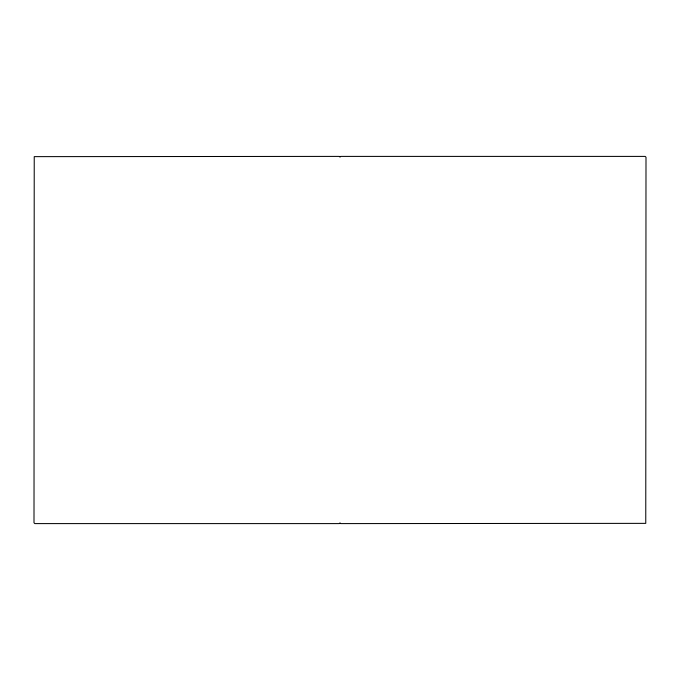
<?xml version="1.0" encoding="UTF-8"?>
<svg xmlns="http://www.w3.org/2000/svg" width="680" height="680" viewBox="0 0 680 680"><rect width="100%" height="100%" fill="white"/><g stroke="black" fill="none" stroke-linecap="round" stroke-linejoin="round"><path stroke-width="1.02" d="M340.059 156.901L340.816 156.4L645.184 156.4L646 157.216L645.762 523.362L340.816 523.6L340.059 523.098M339.94 523.098L339.184 523.6L34.816 523.6L34 522.784L34.238 156.638L339.184 156.4L339.94 156.901"/></g></svg>
